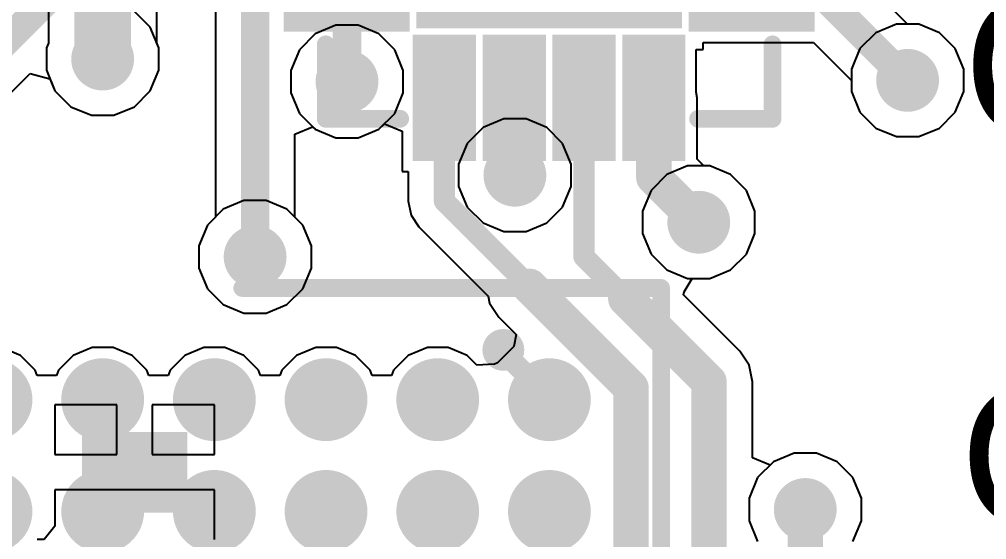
# Model space of a CAD drawing. Header units: millimetres. Extents: x -5.5 to 48.8, y -1.4 to 42.1.
# Drawn here: x 24.85 to 31.78, y 25.41 to 29.14 of the extents above; entities that cross this region are included whole.
import ezdxf

# ---------------------------------------------------------------- set-up
doc = ezdxf.new("R2010")
doc.units = ezdxf.units.MM
for name, color, linetype in [('BottomLayer', 5, 'Continuous'), ('BottomPaste', 16, 'Continuous'), ('BottomSolder', 6, 'Continuous'), ('TopLayer', 1, 'Continuous'), ('TopOverlay', 2, 'Continuous'), ('TopPaste', 8, 'Continuous'), ('TopSolder', 216, 'Continuous'), ('ViaHoleLayer', 16, 'Continuous')]:
    doc.layers.add(name, color=color, linetype=linetype)
doc.styles.add('Arial', font='', dxfattribs={"height": 0.2})
doc.styles.get('Arial').set_extended_font_data('Arial')

# ---------------------------------------------------------------- blocks, each defined once
blk = doc.blocks.new('16_QFN__3_3___22')
at = {"layer": 'TopLayer'}
for points in [[(-0.875, 1.8), (-0.625, 1.8), (-0.625, 1.1), (-0.875, 1.1)], [(-0.375, 1.8), (-0.125, 1.8), (-0.125, 1.1), (-0.375, 1.1)], [(0.125, 1.8), (0.375, 1.8), (0.375, 1.1), (0.125, 1.1)], [(0.625, 1.8), (0.875, 1.8), (0.875, 1.1), (0.625, 1.1)], [(-1.1, 0.875), (-1.1, 0.625), (-1.8, 0.625), (-1.8, 0.875)], [(-0.85, 0.85), (0.85, 0.85), (0.85, -0.85), (-0.85, -0.85)], [(1.8, 0.875), (1.8, 0.625), (1.1, 0.625), (1.1, 0.875)], [(-1.1, 0.375), (-1.1, 0.125), (-1.8, 0.125), (-1.8, 0.375)], [(1.8, 0.375), (1.8, 0.125), (1.1, 0.125), (1.1, 0.375)], [(-1.1, -0.125), (-1.1, -0.375), (-1.8, -0.375), (-1.8, -0.125)], [(1.8, -0.125), (1.8, -0.375), (1.1, -0.375), (1.1, -0.125)], [(-1.1, -0.625), (-1.1, -0.875), (-1.8, -0.875), (-1.8, -0.625)], [(1.8, -0.625), (1.8, -0.875), (1.1, -0.875), (1.1, -0.625)], [(-0.875, -1.1), (-0.625, -1.1), (-0.625, -1.8), (-0.875, -1.8)], [(-0.375, -1.1), (-0.125, -1.1), (-0.125, -1.8), (-0.375, -1.8)], [(0.125, -1.1), (0.375, -1.1), (0.375, -1.8), (0.125, -1.8)], [(0.625, -1.1), (0.875, -1.1), (0.875, -1.8), (0.625, -1.8)]]:
    blk.add_hatch(color=1, dxfattribs=at).paths.add_polyline_path(points)
at = {"layer": 'TopPaste'}
for points in [[(-0.875, 1.8), (-0.625, 1.8), (-0.625, 1.1), (-0.875, 1.1)], [(-0.375, 1.8), (-0.125, 1.8), (-0.125, 1.1), (-0.375, 1.1)], [(0.125, 1.8), (0.375, 1.8), (0.375, 1.1), (0.125, 1.1)], [(0.625, 1.8), (0.875, 1.8), (0.875, 1.1), (0.625, 1.1)], [(-1.1, 0.875), (-1.1, 0.625), (-1.8, 0.625), (-1.8, 0.875)], [(-0.85, 0.85), (0.85, 0.85), (0.85, -0.85), (-0.85, -0.85)], [(1.8, 0.875), (1.8, 0.625), (1.1, 0.625), (1.1, 0.875)], [(-1.1, 0.375), (-1.1, 0.125), (-1.8, 0.125), (-1.8, 0.375)], [(1.8, 0.375), (1.8, 0.125), (1.1, 0.125), (1.1, 0.375)], [(-1.1, -0.125), (-1.1, -0.375), (-1.8, -0.375), (-1.8, -0.125)], [(1.8, -0.125), (1.8, -0.375), (1.1, -0.375), (1.1, -0.125)], [(-1.1, -0.625), (-1.1, -0.875), (-1.8, -0.875), (-1.8, -0.625)], [(1.8, -0.625), (1.8, -0.875), (1.1, -0.875), (1.1, -0.625)], [(-0.875, -1.1), (-0.625, -1.1), (-0.625, -1.8), (-0.875, -1.8)], [(-0.375, -1.1), (-0.125, -1.1), (-0.125, -1.8), (-0.375, -1.8)], [(0.125, -1.1), (0.375, -1.1), (0.375, -1.8), (0.125, -1.8)], [(0.625, -1.1), (0.875, -1.1), (0.875, -1.8), (0.625, -1.8)]]:
    blk.add_hatch(color=8, dxfattribs=at).paths.add_polyline_path(points)
at = {"layer": 'TopSolder'}
for points in [[(-0.9766, 1.9016), (-0.5234, 1.9016), (-0.5234, 0.9984), (-0.9766, 0.9984)], [(-0.4766, 1.9016), (-0.0234, 1.9016), (-0.0234, 0.9984), (-0.4766, 0.9984)], [(0.0234, 1.9016), (0.4766, 1.9016), (0.4766, 0.9984), (0.0234, 0.9984)], [(0.5234, 1.9016), (0.9766, 1.9016), (0.9766, 0.9984), (0.5234, 0.9984)], [(-0.9984, 0.9766), (-0.9984, 0.5234), (-1.9016, 0.5234), (-1.9016, 0.9766)], [(1.9016, 0.9766), (1.9016, 0.5234), (0.9984, 0.5234), (0.9984, 0.9766)], [(-0.9516, 0.9516), (0.9516, 0.9516), (0.9516, -0.9516), (-0.9516, -0.9516)], [(-0.9984, 0.4766), (-0.9984, 0.0234), (-1.9016, 0.0234), (-1.9016, 0.4766)], [(1.9016, 0.4766), (1.9016, 0.0234), (0.9984, 0.0234), (0.9984, 0.4766)], [(-0.9984, -0.0234), (-0.9984, -0.4766), (-1.9016, -0.4766), (-1.9016, -0.0234)], [(1.9016, -0.0234), (1.9016, -0.4766), (0.9984, -0.4766), (0.9984, -0.0234)], [(-0.9984, -0.5234), (-0.9984, -0.9766), (-1.9016, -0.9766), (-1.9016, -0.5234)], [(1.9016, -0.5234), (1.9016, -0.9766), (0.9984, -0.9766), (0.9984, -0.5234)], [(-0.9766, -0.9984), (-0.5234, -0.9984), (-0.5234, -1.9016), (-0.9766, -1.9016)], [(-0.4766, -0.9984), (-0.0234, -0.9984), (-0.0234, -1.9016), (-0.4766, -1.9016)], [(0.0234, -0.9984), (0.4766, -0.9984), (0.4766, -1.9016), (0.0234, -1.9016)], [(0.5234, -0.9984), (0.9766, -0.9984), (0.9766, -1.9016), (0.5234, -1.9016)]]:
    blk.add_hatch(color=216, dxfattribs=at).paths.add_polyline_path(points)
at = {"layer": 'TopOverlay', "const_width": 0.127}
for points in [[(-1.6002, 1.0668), (-1.6002, 1.6002)], [(-1.6002, 1.6002), (-1.0668, 1.6002)], [(1.0668, 1.6002), (1.6002, 1.6002)], [(1.6002, 1.0668), (1.6002, 1.6002)], [(-2.0828, 0.889), (-1.9558, 0.762)], [(-2.0828, 0.635), (-2.0828, 0.889)], [(-2.0828, 0.635), (-1.9558, 0.762)], [(-1.6002, -1.6002), (-1.6002, -1.0668)], [(1.6002, -1.6002), (1.6002, -1.0668)], [(-1.6002, -1.6002), (-1.0668, -1.6002)], [(1.0668, -1.6002), (1.6002, -1.6002)]]:
    blk.add_lwpolyline(points, dxfattribs=at)
at = {"layer": 'TopOverlay', "const_width": 0.0635}
for points in [[(-1.632, 1.6002, 1), (-1.5684, 1.6002, 1)], [(-1.632, 1.6002, 1), (-1.5684, 1.6002, 1)], [(-1.0985, 1.6002, 1), (-1.0351, 1.6002, 1)], [(1.035, 1.6002, 1), (1.0985, 1.6002, 1)], [(1.5684, 1.6002, 1), (1.6319, 1.6002, 1)], [(1.5684, 1.6002, 1), (1.6319, 1.6002, 1)], [(-1.632, 1.0668, 1), (-1.5684, 1.0668, 1)], [(1.5684, 1.0668, 1), (1.6319, 1.0668, 1)], [(-2.1145, 0.889, 1), (-2.0511, 0.889, 1)], [(-2.1145, 0.889, 1), (-2.0511, 0.889, 1)], [(-1.9875, 0.762, 1), (-1.9241, 0.762, 1)], [(-1.9875, 0.762, 1), (-1.9241, 0.762, 1)], [(-2.1145, 0.635, 1), (-2.0511, 0.635, 1)], [(-2.1145, 0.635, 1), (-2.0511, 0.635, 1)], [(-1.632, -1.0668, 1), (-1.5684, -1.0668, 1)], [(1.5684, -1.0668, 1), (1.6319, -1.0668, 1)], [(-1.632, -1.6002, 1), (-1.5684, -1.6002, 1)], [(-1.632, -1.6002, 1), (-1.5684, -1.6002, 1)], [(-1.0985, -1.6002, 1), (-1.0351, -1.6002, 1)], [(1.035, -1.6002, 1), (1.0985, -1.6002, 1)], [(1.5684, -1.6002, 1), (1.6319, -1.6002, 1)], [(1.5684, -1.6002, 1), (1.6319, -1.6002, 1)]]:
    blk.add_lwpolyline(points, format="xyb", close=True, dxfattribs=at)
blk = doc.blocks.new('196_LFBGA__12_12__41')
at = {"layer": 'TopLayer'}
h = blk.add_hatch(color=1, dxfattribs=at)
edge = h.paths.add_edge_path()
edge.add_arc((2, 5.2), 0.195, 0, 360)
h = blk.add_hatch(color=1, dxfattribs=at)
edge = h.paths.add_edge_path()
edge.add_arc((2.8, 5.2), 0.195, 0, 360)
h = blk.add_hatch(color=1, dxfattribs=at)
edge = h.paths.add_edge_path()
edge.add_arc((3.6, 5.2), 0.195, 0, 360)
h = blk.add_hatch(color=1, dxfattribs=at)
edge = h.paths.add_edge_path()
edge.add_arc((4.4, 5.2), 0.195, 0, 360)
h = blk.add_hatch(color=1, dxfattribs=at)
edge = h.paths.add_edge_path()
edge.add_arc((5.2, 5.2), 0.195, 0, 360)
h = blk.add_hatch(color=1, dxfattribs=at)
edge = h.paths.add_edge_path()
edge.add_arc((2, 4.4), 0.195, 0, 360)
h = blk.add_hatch(color=1, dxfattribs=at)
edge = h.paths.add_edge_path()
edge.add_arc((2.8, 4.4), 0.195, 0, 360)
h = blk.add_hatch(color=1, dxfattribs=at)
edge = h.paths.add_edge_path()
edge.add_arc((3.6, 4.4), 0.195, 0, 360)
h = blk.add_hatch(color=1, dxfattribs=at)
edge = h.paths.add_edge_path()
edge.add_arc((4.4, 4.4), 0.195, 0, 360)
h = blk.add_hatch(color=1, dxfattribs=at)
edge = h.paths.add_edge_path()
edge.add_arc((5.2, 4.4), 0.195, 0, 360)
at = {"layer": 'TopPaste'}
h = blk.add_hatch(color=8, dxfattribs=at)
edge = h.paths.add_edge_path()
edge.add_arc((2, 5.2), 0.195, 0, 360)
h = blk.add_hatch(color=8, dxfattribs=at)
edge = h.paths.add_edge_path()
edge.add_arc((2.8, 5.2), 0.195, 0, 360)
h = blk.add_hatch(color=8, dxfattribs=at)
edge = h.paths.add_edge_path()
edge.add_arc((3.6, 5.2), 0.195, 0, 360)
h = blk.add_hatch(color=8, dxfattribs=at)
edge = h.paths.add_edge_path()
edge.add_arc((4.4, 5.2), 0.195, 0, 360)
h = blk.add_hatch(color=8, dxfattribs=at)
edge = h.paths.add_edge_path()
edge.add_arc((5.2, 5.2), 0.195, 0, 360)
h = blk.add_hatch(color=8, dxfattribs=at)
edge = h.paths.add_edge_path()
edge.add_arc((2, 4.4), 0.195, 0, 360)
h = blk.add_hatch(color=8, dxfattribs=at)
edge = h.paths.add_edge_path()
edge.add_arc((2.8, 4.4), 0.195, 0, 360)
h = blk.add_hatch(color=8, dxfattribs=at)
edge = h.paths.add_edge_path()
edge.add_arc((3.6, 4.4), 0.195, 0, 360)
h = blk.add_hatch(color=8, dxfattribs=at)
edge = h.paths.add_edge_path()
edge.add_arc((4.4, 4.4), 0.195, 0, 360)
h = blk.add_hatch(color=8, dxfattribs=at)
edge = h.paths.add_edge_path()
edge.add_arc((5.2, 4.4), 0.195, 0, 360)
at = {"layer": 'TopSolder'}
h = blk.add_hatch(color=216, dxfattribs=at)
edge = h.paths.add_edge_path()
edge.add_arc((1.2, 5.2), 0.2966, 0, 360)
h = blk.add_hatch(color=216, dxfattribs=at)
edge = h.paths.add_edge_path()
edge.add_arc((2, 5.2), 0.2966, 0, 360)
h = blk.add_hatch(color=216, dxfattribs=at)
edge = h.paths.add_edge_path()
edge.add_arc((2.8, 5.2), 0.2966, 0, 360)
h = blk.add_hatch(color=216, dxfattribs=at)
edge = h.paths.add_edge_path()
edge.add_arc((3.6, 5.2), 0.2966, 0, 360)
h = blk.add_hatch(color=216, dxfattribs=at)
edge = h.paths.add_edge_path()
edge.add_arc((4.4, 5.2), 0.2966, 0, 360)
h = blk.add_hatch(color=216, dxfattribs=at)
edge = h.paths.add_edge_path()
edge.add_arc((5.2, 5.2), 0.2966, 0, 360)
h = blk.add_hatch(color=216, dxfattribs=at)
edge = h.paths.add_edge_path()
edge.add_arc((1.2, 4.4), 0.2966, 0, 360)
h = blk.add_hatch(color=216, dxfattribs=at)
edge = h.paths.add_edge_path()
edge.add_arc((2, 4.4), 0.2966, 0, 360)
h = blk.add_hatch(color=216, dxfattribs=at)
edge = h.paths.add_edge_path()
edge.add_arc((2.8, 4.4), 0.2966, 0, 360)
h = blk.add_hatch(color=216, dxfattribs=at)
edge = h.paths.add_edge_path()
edge.add_arc((3.6, 4.4), 0.2966, 0, 360)
h = blk.add_hatch(color=216, dxfattribs=at)
edge = h.paths.add_edge_path()
edge.add_arc((4.4, 4.4), 0.2966, 0, 360)
h = blk.add_hatch(color=216, dxfattribs=at)
edge = h.paths.add_edge_path()
edge.add_arc((5.2, 4.4), 0.2966, 0, 360)
at = {"layer": 'TopOverlay', "const_width": 0.127}
for points in [[(3, 6), (6, 6)], [(6, 3), (6, 6)]]:
    blk.add_lwpolyline(points, dxfattribs=at)
at = {"layer": 'TopOverlay', "const_width": 0.0635}
for points in [[(2.9682, 6, 1), (3.0317, 6, 1)], [(5.9683, 6, 1), (6.0318, 6, 1)], [(5.9683, 6, 1), (6.0318, 6, 1)]]:
    blk.add_lwpolyline(points, format="xyb", close=True, dxfattribs=at)
blk = doc.blocks.new('C___0402_B_120')
at = {"layer": 'BottomLayer'}
for points in [[(-0.2413, 0.3175), (-0.2413, -0.3175), (-0.6985, -0.3175), (-0.6985, 0.3175)], [(0.6985, 0.3175), (0.6985, -0.3175), (0.2413, -0.3175), (0.2413, 0.3175)]]:
    blk.add_hatch(color=5, dxfattribs=at).paths.add_polyline_path(points)
at = {"layer": 'BottomPaste'}
for points in [[(-0.2413, 0.3175), (-0.2413, -0.3175), (-0.6985, -0.3175), (-0.6985, 0.3175)], [(0.6985, 0.3175), (0.6985, -0.3175), (0.2413, -0.3175), (0.2413, 0.3175)]]:
    blk.add_hatch(color=16, dxfattribs=at).paths.add_polyline_path(points)
at = {"layer": 'BottomSolder'}
for points in [[(-0.1813, 0.3775), (-0.1813, -0.3775), (-0.7585, -0.3775), (-0.7585, 0.3775)], [(0.7585, 0.3775), (0.7585, -0.3775), (0.1813, -0.3775), (0.1813, 0.3775)]]:
    blk.add_hatch(color=6, dxfattribs=at).paths.add_polyline_path(points)

msp = doc.modelspace()

# ---------------------------------------------------------------- hatches: boundary and pattern name
at = {"layer": 'BottomLayer'}
h = msp.add_hatch(color=5, dxfattribs=at)
edge = h.paths.add_edge_path()
edge.add_arc((25.4508, 28.8544), 0.225, 0, 360)
h = msp.add_hatch(color=5, dxfattribs=at)
edge = h.paths.add_edge_path()
edge.add_arc((27.2012, 28.6933), 0.225, 0, 360)
h = msp.add_hatch(color=5, dxfattribs=at)
edge = h.paths.add_edge_path()
edge.add_arc((31.2166, 28.702), 0.225, 0, 360)
h = msp.add_hatch(color=5, dxfattribs=at)
edge = h.paths.add_edge_path()
edge.add_arc((28.4037, 28.0227), 0.225, 0, 360)
h = msp.add_hatch(color=5, dxfattribs=at)
edge = h.paths.add_edge_path()
edge.add_arc((29.7208, 27.686), 0.225, 0, 360)
h = msp.add_hatch(color=5, dxfattribs=at)
edge = h.paths.add_edge_path()
edge.add_arc((26.543, 27.4378), 0.225, 0, 360)
h = msp.add_hatch(color=5, dxfattribs=at)
edge = h.paths.add_edge_path()
edge.add_arc((28.321, 26.7716), 0.15, 0, 360)
h = msp.add_hatch(color=5, dxfattribs=at)
edge = h.paths.add_edge_path()
edge.add_arc((25.8675, 26.015), 0.15, 0, 360)
h = msp.add_hatch(color=5, dxfattribs=at)
edge = h.paths.add_edge_path()
edge.add_arc((30.4836, 25.6286), 0.225, 0, 360)
at = {"layer": 'TopLayer'}
h = msp.add_hatch(color=1, dxfattribs=at)
edge = h.paths.add_edge_path()
edge.add_arc((25.4508, 28.8544), 0.225, 0, 360)
h = msp.add_hatch(color=1, dxfattribs=at)
edge = h.paths.add_edge_path()
edge.add_arc((27.2012, 28.6933), 0.225, 0, 360)
h = msp.add_hatch(color=1, dxfattribs=at)
edge = h.paths.add_edge_path()
edge.add_arc((31.2166, 28.702), 0.225, 0, 360)
h = msp.add_hatch(color=1, dxfattribs=at)
edge = h.paths.add_edge_path()
edge.add_arc((28.4037, 28.0227), 0.225, 0, 360)
h = msp.add_hatch(color=1, dxfattribs=at)
edge = h.paths.add_edge_path()
edge.add_arc((29.7208, 27.686), 0.225, 0, 360)
h = msp.add_hatch(color=1, dxfattribs=at)
edge = h.paths.add_edge_path()
edge.add_arc((26.543, 27.4378), 0.225, 0, 360)
h = msp.add_hatch(color=1, dxfattribs=at)
edge = h.paths.add_edge_path()
edge.add_arc((28.321, 26.7716), 0.15, 0, 360)
h = msp.add_hatch(color=1, dxfattribs=at)
edge = h.paths.add_edge_path()
edge.add_arc((25.8675, 26.015), 0.15, 0, 360)
h = msp.add_hatch(color=1, dxfattribs=at)
edge = h.paths.add_edge_path()
edge.add_arc((30.4836, 25.6286), 0.225, 0, 360)
at = {"layer": 'ViaHoleLayer'}
h = msp.add_hatch(color=16, dxfattribs=at)
edge = h.paths.add_edge_path()
edge.add_arc((25.4508, 28.8544), 0.1, 0, 360)
h = msp.add_hatch(color=16, dxfattribs=at)
edge = h.paths.add_edge_path()
edge.add_arc((27.2012, 28.6933), 0.1, 0, 360)
h = msp.add_hatch(color=16, dxfattribs=at)
edge = h.paths.add_edge_path()
edge.add_arc((31.2166, 28.702), 0.1, 0, 360)
h = msp.add_hatch(color=16, dxfattribs=at)
edge = h.paths.add_edge_path()
edge.add_arc((28.4037, 28.0227), 0.1, 0, 360)
h = msp.add_hatch(color=16, dxfattribs=at)
edge = h.paths.add_edge_path()
edge.add_arc((29.7208, 27.686), 0.1, 0, 360)
h = msp.add_hatch(color=16, dxfattribs=at)
edge = h.paths.add_edge_path()
edge.add_arc((26.543, 27.4378), 0.1, 0, 360)
h = msp.add_hatch(color=16, dxfattribs=at)
edge = h.paths.add_edge_path()
edge.add_arc((28.321, 26.7716), 0.1, 0, 360)
h = msp.add_hatch(color=16, dxfattribs=at)
edge = h.paths.add_edge_path()
edge.add_arc((25.8675, 26.015), 0.1, 0, 360)
h = msp.add_hatch(color=16, dxfattribs=at)
edge = h.paths.add_edge_path()
edge.add_arc((30.4836, 25.6286), 0.1, 0, 360)

# ---------------------------------------------------------------- linework, layer by layer
at = {"layer": 'BottomLayer'}
for p, q in [((25.0623, 33.1435), (25.0623, 28.9691)), ((25.8393, 28.9691), (25.8393, 31.3557)), ((31.1365, 29.1048), (30.9884, 29.0435)), ((31.2967, 29.1048), (31.1365, 29.1048)), ((31.4448, 29.0435), (31.2967, 29.1048)), ((26.973, 29.0348), (26.8597, 28.9215)), ((27.1211, 29.0961), (26.973, 29.0348)), ((27.2813, 29.0961), (27.1211, 29.0961)), ((27.4294, 29.0348), (27.2813, 29.0961)), ((27.5427, 28.9215), (27.4294, 29.0348)), ((30.9884, 29.0435), (30.8751, 28.9302)), ((31.5581, 28.9302), (31.4448, 29.0435)), ((25.0623, 28.9691), (25.048, 28.9345)), ((25.8536, 28.9345), (25.8393, 28.9691)), ((25.048, 28.9345), (25.048, 28.7743)), ((25.8536, 28.7743), (25.8536, 28.9345)), ((26.8597, 28.9215), (26.7984, 28.7734)), ((27.604, 28.7734), (27.5427, 28.9215)), ((30.8751, 28.9302), (30.8138, 28.7821)), ((31.6194, 28.7821), (31.5581, 28.9302)), ((25.048, 28.7743), (25.1093, 28.6262)), ((25.7923, 28.6262), (25.8536, 28.7743)), ((26.7984, 28.7734), (26.7984, 28.6132)), ((27.604, 28.6132), (27.604, 28.7734)), ((30.8138, 28.7821), (30.8138, 28.6219)), ((31.6194, 28.6219), (31.6194, 28.7821)), ((25.1093, 28.6262), (25.2226, 28.5129)), ((25.679, 28.5129), (25.7923, 28.6262)), ((30.8138, 28.6219), (30.8751, 28.4738)), ((31.5581, 28.4738), (31.6194, 28.6219)), ((26.7984, 28.6132), (26.8597, 28.4651)), ((27.5427, 28.4651), (27.604, 28.6132)), ((25.2226, 28.5129), (25.3707, 28.4516)), ((25.5309, 28.4516), (25.679, 28.5129)), ((25.3707, 28.4516), (25.5309, 28.4516)), ((26.8597, 28.4651), (26.973, 28.3518)), ((27.4294, 28.3518), (27.5427, 28.4651)), ((28.3236, 28.4255), (28.1755, 28.3642)), ((28.4838, 28.4255), (28.3236, 28.4255)), ((28.6319, 28.3642), (28.4838, 28.4255)), ((30.8751, 28.4738), (30.9884, 28.3605)), ((31.4448, 28.3605), (31.5581, 28.4738)), ((26.973, 28.3518), (27.1211, 28.2905)), ((27.2813, 28.2905), (27.4294, 28.3518)), ((28.1755, 28.3642), (28.0622, 28.2509)), ((28.7452, 28.2509), (28.6319, 28.3642)), ((30.9884, 28.3605), (31.1365, 28.2992)), ((31.2967, 28.2992), (31.4448, 28.3605)), ((27.1211, 28.2905), (27.2813, 28.2905)), ((31.1365, 28.2992), (31.2967, 28.2992)), ((28.0622, 28.2509), (28.0009, 28.1028)), ((28.8065, 28.1028), (28.7452, 28.2509)), ((28.0009, 28.1028), (28.0009, 27.9426)), ((28.8065, 27.9426), (28.8065, 28.1028)), ((29.6407, 28.0888), (29.4926, 28.0275)), ((29.8009, 28.0888), (29.6407, 28.0888)), ((29.949, 28.0275), (29.8009, 28.0888)), ((29.4926, 28.0275), (29.3793, 27.9142)), ((30.0623, 27.9142), (29.949, 28.0275)), ((28.0009, 27.9426), (28.0622, 27.7945)), ((28.7452, 27.7945), (28.8065, 27.9426)), ((29.3793, 27.9142), (29.318, 27.7661)), ((30.1236, 27.7661), (30.0623, 27.9142)), ((26.4629, 27.8406), (26.3148, 27.7792)), ((26.6231, 27.8406), (26.4629, 27.8406)), ((26.7712, 27.7792), (26.6231, 27.8406)), ((28.0622, 27.7945), (28.1755, 27.6812)), ((28.6319, 27.6812), (28.7452, 27.7945)), ((26.3148, 27.7792), (26.2015, 27.6659)), ((26.8845, 27.6659), (26.7712, 27.7792)), ((29.318, 27.7661), (29.318, 27.6059)), ((30.1236, 27.6059), (30.1236, 27.7661)), ((26.2015, 27.6659), (26.1402, 27.5179)), ((26.9458, 27.5179), (26.8845, 27.6659)), ((28.1755, 27.6812), (28.3236, 27.6199)), ((28.4838, 27.6199), (28.6319, 27.6812)), ((28.3236, 27.6199), (28.4838, 27.6199)), ((29.318, 27.6059), (29.3793, 27.4578)), ((30.0623, 27.4578), (30.1236, 27.6059)), ((26.1402, 27.5179), (26.1402, 27.3576)), ((26.9458, 27.3576), (26.9458, 27.5179)), ((29.3793, 27.4578), (29.4926, 27.3445)), ((29.949, 27.3445), (30.0623, 27.4578)), ((26.1402, 27.3576), (26.2015, 27.2096)), ((26.8845, 27.2096), (26.9458, 27.3576)), ((29.4926, 27.3445), (29.6407, 27.2832)), ((29.8009, 27.2832), (29.949, 27.3445)), ((29.6407, 27.2832), (29.8009, 27.2832)), ((26.2015, 27.2096), (26.3148, 27.0963)), ((26.7712, 27.0963), (26.8845, 27.2096)), ((26.3148, 27.0963), (26.4629, 27.035)), ((26.6231, 27.035), (26.7712, 27.0963)), ((26.4629, 27.035), (26.6231, 27.035)), ((25.5524, 26.3779), (25.1079, 26.3779)), ((25.1079, 26.3779), (25.1079, 26.0223)), ((25.5524, 26.0223), (25.5524, 26.3779)), ((26.2509, 26.3779), (25.8064, 26.3779)), ((25.8064, 26.3779), (25.8064, 26.0223)), ((26.2509, 26.0223), (26.2509, 26.3779)), ((25.1079, 26.0223), (25.5524, 26.0223)), ((25.8064, 26.0223), (26.2509, 26.0223)), ((30.4035, 26.0314), (30.2554, 25.9701)), ((30.5637, 26.0314), (30.4035, 26.0314)), ((30.7118, 25.9701), (30.5637, 26.0314)), ((30.2554, 25.9701), (30.1421, 25.8568)), ((30.8251, 25.8568), (30.7118, 25.9701)), ((30.1421, 25.8568), (30.0808, 25.7087)), ((30.8864, 25.7087), (30.8251, 25.8568)), ((25.6794, 25.7683), (25.1079, 25.7683)), ((25.1079, 25.7683), (25.1079, 25.5081)), ((26.2509, 25.7683), (25.6794, 25.7683)), ((26.2509, 25.4573), (26.2509, 25.7683)), ((30.0808, 25.7087), (30.0808, 25.5485)), ((30.8864, 25.5485), (30.8864, 25.7087)), ((25.1079, 25.5081), (25.0317, 25.4127)), ((30.0808, 25.5485), (30.1421, 25.4004)), ((30.8251, 25.4004), (30.8864, 25.5485)), ((26.2509, 25.4127), (26.2509, 25.4573)), ((25.0317, 25.4127), (24.9809, 25.4127))]:
    msp.add_line(p, q, dxfattribs=at)
for points, const_width in [([(25.4508, 28.8544), (25.4508, 33.274)], 0.4064), ([(25.8221, 26.0604), (25.8675, 26.015)], 0.127), ([(30.4836, 23.9812), (30.4836, 25.6286)], 0.254)]:
    msp.add_lwpolyline(points, dxfattribs=dict(at, const_width=const_width))
for points, const_width in [([(25.3492, 28.8544, 1), (25.5524, 28.8544, 1)], 0.2032), ([(25.7903, 26.0604, 1), (25.8538, 26.0604, 1)], 0.0635), ([(25.8357, 26.015, 1), (25.8992, 26.015, 1)], 0.0635), ([(30.4201, 25.6286, 1), (30.5471, 25.6286, 1)], 0.127)]:
    msp.add_lwpolyline(points, format="xyb", close=True, dxfattribs=dict(at, const_width=const_width))
at = {"layer": 'TopLayer'}
for p, q in [((26.2581, 29.6164), (26.2581, 27.7225)), ((31.2167, 29.1048), (30.9606, 29.3609)), ((25.7923, 29.0826), (25.679, 29.1959)), ((31.2967, 29.1048), (31.2167, 29.1048)), ((31.4448, 29.0435), (31.2967, 29.1048)), ((25.8536, 28.9345), (25.7923, 29.0826)), ((31.5581, 28.9302), (31.4448, 29.0435)), ((29.753, 28.9228), (29.753, 28.974)), ((29.753, 28.974), (30.5417, 28.974)), ((30.5417, 28.974), (30.8138, 28.7019)), ((25.8536, 28.7743), (25.8536, 28.9345)), ((29.7018, 28.6169), (29.7018, 28.9228)), ((29.7018, 28.9228), (29.753, 28.9228)), ((31.6194, 28.7821), (31.5581, 28.9302)), ((25.7923, 28.6262), (25.8536, 28.7743)), ((31.6194, 28.6219), (31.6194, 28.7821)), ((24.4719, 28.292), (24.9307, 28.7508)), ((24.9307, 28.7508), (25.0731, 28.7136)), ((25.0731, 28.7136), (25.1093, 28.6262)), ((30.8138, 28.7019), (30.8138, 28.6219)), ((25.1093, 28.6262), (25.2226, 28.5129)), ((25.679, 28.5129), (25.7923, 28.6262)), ((29.7098, 28.5768), (29.7018, 28.6169)), ((30.8138, 28.6219), (30.8751, 28.4738)), ((31.5581, 28.4738), (31.6194, 28.6219)), ((29.7098, 28.1365), (29.7098, 28.5768)), ((25.2226, 28.5129), (25.3707, 28.4516)), ((25.5309, 28.4516), (25.679, 28.5129)), ((25.3707, 28.4516), (25.5309, 28.4516)), ((30.8751, 28.4738), (30.9884, 28.3605)), ((31.4448, 28.3605), (31.5581, 28.4738)), ((26.8279, 28.3174), (26.9549, 28.37)), ((26.9549, 28.37), (26.973, 28.3518)), ((26.973, 28.3518), (27.1211, 28.2905)), ((27.2813, 28.2905), (27.4294, 28.3518)), ((27.4294, 28.3518), (27.4692, 28.3917)), ((27.4692, 28.3917), (27.5962, 28.3391)), ((30.9884, 28.3605), (31.1365, 28.2992)), ((31.2967, 28.2992), (31.4448, 28.3605)), ((26.8279, 27.7225), (26.8279, 28.3174)), ((27.1211, 28.2905), (27.2813, 28.2905)), ((27.5962, 28.3391), (27.5962, 28.049)), ((31.1365, 28.2992), (31.2967, 28.2992)), ((29.7575, 28.0888), (29.7098, 28.1365)), ((29.8009, 28.0888), (29.7575, 28.0888)), ((29.949, 28.0275), (29.8009, 28.0888)), ((27.5962, 28.049), (27.64, 28.049)), ((27.64, 28.049), (27.64, 27.8368)), ((30.0623, 27.9142), (29.949, 28.0275)), ((30.1236, 27.7661), (30.0623, 27.9142)), ((27.64, 27.8368), (27.6597, 27.7377)), ((26.2581, 27.7225), (26.2015, 27.6659)), ((26.8845, 27.6659), (26.8279, 27.7225)), ((27.6597, 27.7377), (27.7159, 27.6537)), ((30.1236, 27.6059), (30.1236, 27.7661)), ((26.2015, 27.6659), (26.1402, 27.5179)), ((26.9458, 27.5179), (26.8845, 27.6659)), ((27.7159, 27.6537), (28.2124, 27.1571)), ((30.0623, 27.4578), (30.1236, 27.6059)), ((26.1402, 27.5179), (26.1402, 27.3576)), ((26.9458, 27.3576), (26.9458, 27.5179)), ((29.949, 27.3445), (30.0623, 27.4578)), ((26.1402, 27.3576), (26.2015, 27.2096)), ((26.8845, 27.2096), (26.9458, 27.3576)), ((29.8009, 27.2832), (29.949, 27.3445)), ((29.6163, 27.1875), (29.6731, 27.2832)), ((29.6731, 27.2832), (29.8009, 27.2832)), ((26.2015, 27.2096), (26.3148, 27.0963)), ((26.7712, 27.0963), (26.8845, 27.2096)), ((29.6108, 27.1659), (29.6163, 27.1875)), ((30.0139, 26.7628), (29.6108, 27.1659)), ((26.3148, 27.0963), (26.4629, 27.035)), ((26.6231, 27.035), (26.7712, 27.0963)), ((28.2124, 27.1571), (28.2223, 27.1075)), ((28.2223, 27.1075), (28.2896, 27.0067)), ((26.4629, 27.035), (26.6231, 27.035)), ((28.2896, 27.0067), (28.4139, 26.8824)), ((28.4139, 26.8824), (28.3967, 26.7956)), ((24.8622, 26.731), (24.7885, 26.7616)), ((25.3768, 26.7878), (25.2398, 26.731)), ((25.5252, 26.7878), (25.3768, 26.7878)), ((25.6622, 26.731), (25.5252, 26.7878)), ((26.1768, 26.7878), (26.0398, 26.731)), ((26.3252, 26.7878), (26.1768, 26.7878)), ((26.4622, 26.731), (26.3252, 26.7878)), ((26.9768, 26.7878), (26.8398, 26.731)), ((27.1252, 26.7878), (26.9768, 26.7878)), ((27.2622, 26.731), (27.1252, 26.7878)), ((27.7768, 26.7878), (27.6398, 26.731)), ((27.9252, 26.7878), (27.7768, 26.7878)), ((28.0622, 26.731), (27.9252, 26.7878)), ((28.3967, 26.7956), (28.2801, 26.6791)), ((30.0813, 26.6619), (30.0139, 26.7628)), ((24.967, 26.6262), (24.8622, 26.731)), ((25.2398, 26.731), (25.135, 26.6262)), ((25.767, 26.6262), (25.6622, 26.731)), ((26.0398, 26.731), (25.935, 26.6262)), ((26.567, 26.6262), (26.4622, 26.731)), ((26.8398, 26.731), (26.735, 26.6262)), ((27.367, 26.6262), (27.2622, 26.731)), ((27.6398, 26.731), (27.535, 26.6262)), ((28.1303, 26.663), (28.0622, 26.731)), ((28.2801, 26.6791), (28.2581, 26.6688)), ((24.9823, 26.5894), (24.967, 26.6262)), ((25.135, 26.6262), (25.1197, 26.5894)), ((25.7823, 26.5894), (25.767, 26.6262)), ((25.935, 26.6262), (25.9197, 26.5894)), ((26.5823, 26.5894), (26.567, 26.6262)), ((26.735, 26.6262), (26.7197, 26.5894)), ((27.3823, 26.5894), (27.367, 26.6262)), ((27.535, 26.6262), (27.5197, 26.5894)), ((28.2581, 26.6688), (28.1303, 26.663)), ((30.105, 26.543), (30.0813, 26.6619)), ((25.1197, 26.5894), (24.9823, 26.5894)), ((25.9197, 26.5894), (25.7823, 26.5894)), ((26.7197, 26.5894), (26.5823, 26.5894)), ((27.5197, 26.5894), (27.3823, 26.5894)), ((30.105, 25.9992), (30.105, 26.543)), ((30.232, 25.9466), (30.105, 25.9992)), ((30.4035, 26.0314), (30.2554, 25.9701)), ((30.5637, 26.0314), (30.4035, 26.0314)), ((30.7118, 25.9701), (30.5637, 26.0314)), ((30.2554, 25.9701), (30.232, 25.9466)), ((30.8251, 25.8568), (30.7118, 25.9701)), ((30.8864, 25.7087), (30.8251, 25.8568)), ((30.8864, 25.5485), (30.8864, 25.7087)), ((30.8251, 25.4004), (30.8864, 25.5485))]:
    msp.add_line(p, q, dxfattribs=at)
for points, const_width in [([(23.7962, 28.0192), (25.8608, 30.0838)], 0.2032), ([(26.543, 27.4378), (26.543, 29.6164)], 0.2032), ([(27.2012, 28.6977), (27.2012, 29.2746)], 0.2032), ([(30.6418, 29.2768), (31.2166, 28.702)], 0.2032), ([(27.199, 28.6955), (27.2012, 28.6977)], 0.2032), ([(29.399, 28.0078), (29.399, 28.5768)], 0.254), ([(27.899, 27.8368), (27.899, 28.5768)], 0.1524), ([(28.8719, 28.5497), (28.899, 28.5768)], 0.127), ([(28.899, 27.4382), (28.899, 28.5768)], 0.1524), ([(28.401, 28.0254), (28.401, 28.3538)], 0.254), ([(28.401, 28.0254), (28.4037, 28.0227)], 0.254), ([(29.399, 28.0078), (29.7208, 27.686)], 0.254), ([(27.899, 27.8368), (28.5094, 27.2264)], 0.1524), ([(28.899, 27.4382), (29.1984, 27.1388)], 0.1524), ([(28.5094, 27.2264), (29.2354, 26.5004)], 0.254), ([(29.1984, 27.1388), (29.7942, 26.543)], 0.254), ([(28.321, 26.7583), (28.651, 26.4283)], 0.1524), ([(28.321, 26.7583), (28.321, 26.7716)], 0.127), ([(29.2354, 23.7994), (29.2354, 26.5004)], 0.254), ([(29.7942, 23.5582), (29.7942, 26.543)], 0.254), ([(28.651, 26.415), (28.651, 26.4283)], 0.127), ([(25.451, 25.615), (25.851, 26.015)], 0.127), ([(25.851, 26.015), (25.8675, 26.015)], 0.127)]:
    msp.add_lwpolyline(points, dxfattribs=dict(at, const_width=const_width))
for points, const_width in [([(27.1482, 28.6955, 1), (27.2498, 28.6955, 1)], 0.1016), ([(27.1504, 28.6977, 1), (27.252, 28.6977, 1)], 0.1016), ([(27.1504, 28.6977, 1), (27.252, 28.6977, 1)], 0.1016), ([(31.1658, 28.702, 1), (31.2674, 28.702, 1)], 0.1016), ([(29.3355, 28.5768, 1), (29.4625, 28.5768, 1)], 0.127), ([(27.8609, 28.5768, 1), (27.9371, 28.5768, 1)], 0.0762), ([(28.8609, 28.5768, 1), (28.9371, 28.5768, 1)], 0.0762), ([(28.8672, 28.5768, 1), (28.9307, 28.5768, 1)], 0.0635), ([(28.8402, 28.5497, 1), (28.9037, 28.5497, 1)], 0.0635), ([(28.3375, 28.3538, 1), (28.4645, 28.3538, 1)], 0.127), ([(28.3375, 28.0254, 1), (28.4645, 28.0254, 1)], 0.127), ([(28.3375, 28.0254, 1), (28.4645, 28.0254, 1)], 0.127), ([(28.3402, 28.0227, 1), (28.4672, 28.0227, 1)], 0.127), ([(29.3355, 28.0078, 1), (29.4625, 28.0078, 1)], 0.127), ([(29.3355, 28.0078, 1), (29.4625, 28.0078, 1)], 0.127), ([(27.8609, 27.8368, 1), (27.9371, 27.8368, 1)], 0.0762), ([(27.8609, 27.8368, 1), (27.9371, 27.8368, 1)], 0.0762), ([(29.6573, 27.686, 1), (29.7843, 27.686, 1)], 0.127), ([(26.4922, 27.4378, 1), (26.5938, 27.4378, 1)], 0.1016), ([(28.8609, 27.4382, 1), (28.9371, 27.4382, 1)], 0.0762), ([(28.8609, 27.4382, 1), (28.9371, 27.4382, 1)], 0.0762), ([(28.4459, 27.2264, 1), (28.5729, 27.2264, 1)], 0.127), ([(28.4713, 27.2264, 1), (28.5475, 27.2264, 1)], 0.0762), ([(29.1349, 27.1388, 1), (29.2619, 27.1388, 1)], 0.127), ([(29.1603, 27.1388, 1), (29.2365, 27.1388, 1)], 0.0762), ([(28.2829, 26.7583, 1), (28.3591, 26.7583, 1)], 0.0762), ([(28.2892, 26.7716, 1), (28.3528, 26.7716, 1)], 0.0635), ([(28.2892, 26.7583, 1), (28.3528, 26.7583, 1)], 0.0635), ([(29.1719, 26.5004, 1), (29.2989, 26.5004, 1)], 0.127), ([(29.1719, 26.5004, 1), (29.2989, 26.5004, 1)], 0.127), ([(29.7307, 26.543, 1), (29.8577, 26.543, 1)], 0.127), ([(29.7307, 26.543, 1), (29.8577, 26.543, 1)], 0.127), ([(28.6129, 26.4283, 1), (28.6891, 26.4283, 1)], 0.0762), ([(28.6192, 26.4283, 1), (28.6827, 26.4283, 1)], 0.0635), ([(28.6192, 26.415, 1), (28.6827, 26.415, 1)], 0.0635), ([(25.8192, 26.015, 1), (25.8827, 26.015, 1)], 0.0635), ([(25.8192, 26.015, 1), (25.8827, 26.015, 1)], 0.0635), ([(25.8357, 26.015, 1), (25.8992, 26.015, 1)], 0.0635), ([(25.4193, 25.615, 1), (25.4828, 25.615, 1)], 0.0635)]:
    msp.add_lwpolyline(points, format="xyb", close=True, dxfattribs=dict(at, const_width=const_width))

# ---------------------------------------------------------------- block references
for name, p in [('16_QFN__3_3___22', (28.649, 30.0268)), ('196_LFBGA__12_12__41', (23.451, 21.215))]:
    msp.add_blockref(name, p)
at = {"rotation": 270}
msp.add_blockref('C___0402_B_120', (25.6794, 25.4254), dxfattribs=at)

# ---------------------------------------------------------------- texts
at = {"layer": 'TopOverlay', "style": 'Arial'}
for s, p in [('C69', (31.615, 28.2958)), ('C67', (31.5896, 25.5018))]:
    msp.add_text(s, height=1.016, dxfattribs=at).set_placement(p)

doc.saveas('drawing.dxf')
